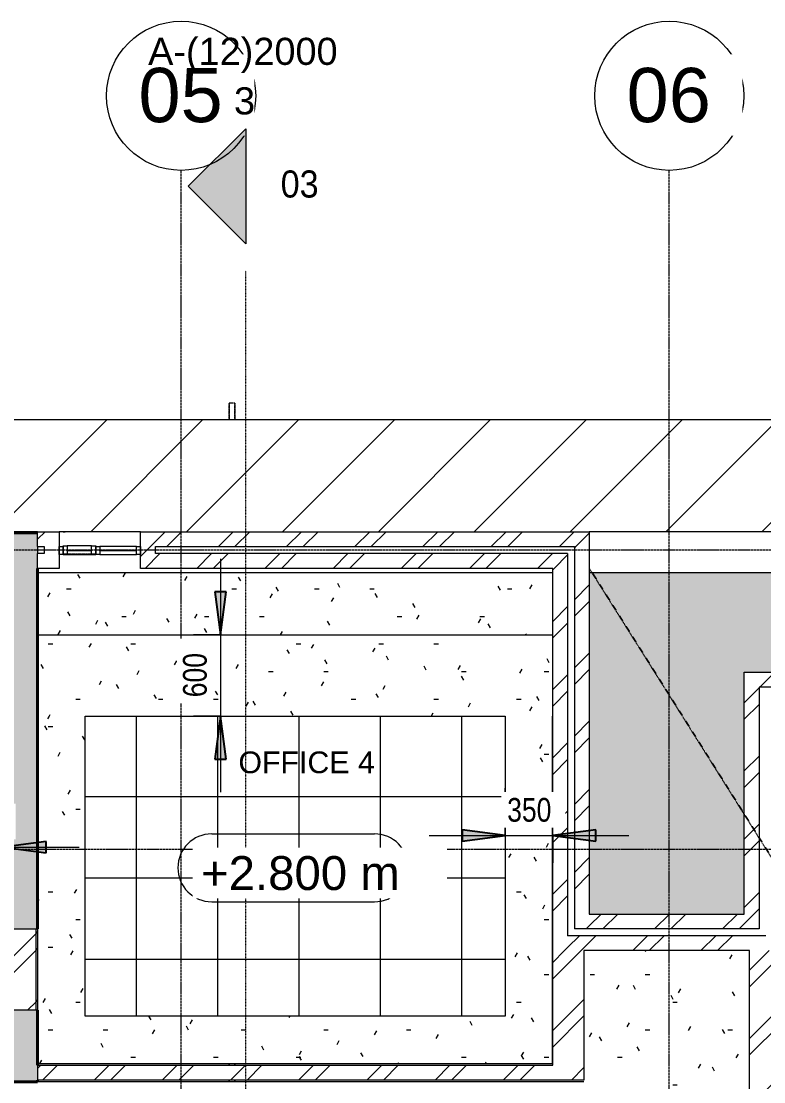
# Model space of a CAD drawing. Header units: millimetres. Extents: x 2814 to 112404, y -27229 to 26301.
# Drawn here: x 50398 to 55875, y -3025 to 4796 of the extents above; entities that cross this region are included whole.
import ezdxf

# ---------------------------------------------------------------- set-up
doc = ezdxf.new("R2010")
doc.units = ezdxf.units.MM
for name, pattern in [('1000 Dashed', [2, 1, -1]), ('Dash', [6.35, 3.175, -3.175]), ('Dash 1_5mm', [3, 1.5, -1.5]), ('Grid Line', [22.225, 12.7, -3.175, 3.175, -3.175])]:
    doc.linetypes.add(name, pattern=pattern)
for name, color, linetype, lineweight in [('A-ANNO-DIMS', 211, 'Continuous', 5), ('A-ANNO-DIMS-100', 211, 'Continuous', 5), ('A-AREA-IDEN', 2, 'Continuous', 5), ('A-CLNG', 13, 'Continuous', 9), ('A-CLNG-PATT', 13, 'Continuous', 9), ('A-DETL', 90, 'Continuous', 5), ('A-FLOR-PATT', 8, 'Continuous', 9), ('A-GLAZ', 151, 'Continuous', 5), ('A-GLAZ-HDLN', 1, 'Dash', 9), ('A-WALL', 113, 'Continuous', 9), ('A-WALL-PATT', 111, 'Continuous', 9), ('G-ANNO-DIMS', 111, 'Continuous', 5), ('G-ANNO-SYMB', 111, 'Continuous', 5), ('G-ANNO-TEXT', 231, 'Continuous', 5), ('I-WALL', 2, 'Continuous', 9), ('S-BEAM', 12, 'Continuous', 5), ('S-GRID', 1, 'Continuous', 5), ('S-GRID-IDEN', 1, 'Continuous', 5)]:
    doc.layers.add(name, color=color, linetype=linetype, lineweight=lineweight)
doc.styles.add('Arial_2', font='arial.ttf', dxfattribs={"height": 400})
doc.styles.add('Arial_4', font='arial.ttf', dxfattribs={"height": 200})
doc.styles.add('Arial_5', font='arial.ttf', dxfattribs={"height": 250})
doc.styles.add('Arial_6', font='arial.ttf', dxfattribs={"height": 160})
doc.styles.add('Arial_7', font='arial.ttf', dxfattribs={"width": 0.9, "height": 200})
doc.styles.add('Arial_8', font='arial.ttf', dxfattribs={"width": 0.8, "height": 175})
doc.dimstyles.new('SVA_Arc_Length-1_8mm_BLUE_Arrow', dxfattribs={"dimscale": 304.8, "dimtxt": 178.545395, "dimasz": 1.041667, "dimexe": 0.656168, "dimexo": 0.0625, "dimgap": 0.164042, "dimtad": 1, "dimdec": 0, "dimrnd": 5, "dimzin": 0, "dimdsep": 46, "dimtxsty": 'Arial_8', "dimsah": 1, "dimcen": 0.09, "dimdle": 0.459318, "dimazin": 0, "dimtfac": 1, "dimtdec": 4, "dimtix": 1, "dimtmove": 0, "dimatfit": 3, "dimfxl": 1.148294, "dimfxlon": 1, "dimtvp": 1, "dimtfill": 1, "dimtolj": 1, "dimtzin": 0, "dimarcsym": 2})
pattern_1 = [(45, (60486, 0), (-251.447, 251.447), []), (45, (60486, 381), (-251.447, 251.447), [])]
pattern_2 = [(0, (60485.99, 0), (812.8, 203.2), [33.528, -576.072, 33.528, -576.072, -3251.2]), (0, (60485.99, 0), (812.8, 203.2), [-1219.2, 33.528, -1185.672, 33.528, -576.072, -1422.4]), (0, (60485.99, 0), (812.8, 203.2), [-3048, 33.528, -372.872, 33.528, -982.472]), (120, (60790.79, 101.6), (-582.3764, 602.3054), [33.528, -576.072, 33.528, -576.072, -3251.2]), (120, (60790.79, 101.6), (-582.3764, 602.3054), [-1219.2, 33.528, -1185.672, 33.528, -576.072, -1422.4]), (120, (60790.79, 101.6), (-582.3764, 602.3054), [-3048, 33.528, -372.872, 33.528, -982.472]), (240, (60892.39, 508), (-230.4236, -805.5054), [33.528, -576.072, 33.528, -576.072, -3251.2]), (240, (60892.39, 508), (-230.4236, -805.5054), [-1219.2, 33.528, -1185.672, 33.528, -576.072, -1422.4]), (240, (60892.39, 508), (-230.4236, -805.5054), [-3048, 33.528, -372.872, 33.528, -982.472])]
pattern_3 = [(0, (0, 0), (812.8, 203.2), [33.528, -576.072, 33.528, -576.072, -3251.2]), (0, (0, 0), (812.8, 203.2), [-1219.2, 33.528, -1185.672, 33.528, -576.072, -1422.4]), (0, (0, 0), (812.8, 203.2), [-3048, 33.528, -372.872, 33.528, -982.472]), (120, (304.8, 101.6), (-582.3764, 602.3054), [33.528, -576.072, 33.528, -576.072, -3251.2]), (120, (304.8, 101.6), (-582.3764, 602.3054), [-1219.2, 33.528, -1185.672, 33.528, -576.072, -1422.4]), (120, (304.8, 101.6), (-582.3764, 602.3054), [-3048, 33.528, -372.872, 33.528, -982.472]), (240, (406.4, 508), (-230.4236, -805.5054), [33.528, -576.072, 33.528, -576.072, -3251.2]), (240, (406.4, 508), (-230.4236, -805.5054), [-1219.2, 33.528, -1185.672, 33.528, -576.072, -1422.4]), (240, (406.4, 508), (-230.4236, -805.5054), [-3048, 33.528, -372.872, 33.528, -982.472])]

# ---------------------------------------------------------------- blocks, each defined once
blk = doc.blocks.new('W-02 900x1660 - 600-1480500-CEILING - GROUND STOREY PLAN')
at = {"layer": 'A-GLAZ'}
for p, q in [((775, 33), (805, 33)), ((775, -27), (775, 33)), ((805, 33), (805, -27)), ((1075, 33), (805, 33)), ((805, 6), (1075, 6)), ((805, 0), (805, 6)), ((1075, 0), (805, 0)), ((1075, 33), (1105, 33)), ((1075, -27), (1075, 33)), ((1075, 6), (1075, 0)), ((1105, 33), (1105, -27)), ((1345, 33), (1105, 33)), ((1105, -30), (1105, 30)), ((1105, 30), (1135, 30)), ((1135, 30), (1135, -30)), ((1315, 30), (1135, 30)), ((1135, 0), (1135, 6)), ((1135, 6), (1315, 6)), ((1315, 0), (1135, 0)), ((1315, -30), (1315, 30)), ((1315, 30), (1345, 30)), ((1315, 6), (1315, 0)), ((1345, 33), (1375, 33)), ((1345, -27), (1345, 33)), ((1345, 30), (1345, -30)), ((1375, 33), (1375, -27)), ((805, -27), (775, -27)), ((805, -27), (1075, -27)), ((1105, -27), (1075, -27)), ((1135, -30), (1105, -30)), ((1135, -30), (1315, -30)), ((1345, -30), (1315, -30)), ((1375, -27), (1345, -27))]:
    blk.add_line(p, q, dxfattribs=at)
at = {"layer": 'A-GLAZ-HDLN'}
for p, q in [((1135, 30), (1345, 30)), ((1105, -135), (1345, -135)), ((1345, -135), (1330, -135))]:
    blk.add_line(p, q, dxfattribs=at)
blk = doc.blocks.new('Timber Truss - Timber Truss-1376232-CEILING - GROUND STOREY PLAN')
at = {"layer": 'S-BEAM', "linetype": 'Dash'}
for p, q in [((-6570, 0), (-6570, -40)), ((-6570, 0), (-6570, -40)), ((-6570, 0), (-6449, 0)), ((-6449, 0), (-6570, 0)), ((-1699.4, 0), (-1687, 0)), ((-1687, 0), (-1699.4, 0)), ((-1687, 0), (-1699.4, 0)), ((-1699.4, 0), (-1687, 0)), ((-1687, 0), (-1699.4, 0)), ((-1699.4, 0), (-1687, 0)), ((-1577, 0), (-1564.8, 0)), ((-1564.8, 0), (-1577, 0)), ((-1564.8, 0), (-1577, 0)), ((-1577, 0), (-1564.8, 0)), ((-1564.8, 0), (-1577, 0)), ((-1577, 0), (-1564.8, 0)), ((-6449, -40), (-6570, -40)), ((-6570, -40), (-6449, -40)), ((-1687, -40), (-1699.4, -40)), ((-1699.4, -40), (-1687, -40)), ((-1699.4, -40), (-1687, -40)), ((-1687, -40), (-1699.4, -40)), ((-1687, -40), (-1699.4, -40)), ((-1699.4, -40), (-1687, -40)), ((-1564.8, -40), (-1577, -40)), ((-1577, -40), (-1564.8, -40)), ((-1577, -40), (-1564.8, -40)), ((-1564.8, -40), (-1577, -40)), ((-1564.8, -40), (-1577, -40)), ((-1577, -40), (-1564.8, -40))]:
    blk.add_line(p, q, dxfattribs=at)
blk = doc.blocks.new('Ceilings 11 - Ceilings 2-1447459-CEILING - GROUND STOREY PLAN')
at = {"layer": 'A-CLNG-PATT'}
h = blk.add_hatch(dxfattribs=at)
h.set_pattern_fill('FP_22', color=252, style=0, pattern_type=2)
h.set_pattern_definition(pattern_3)
h.paths.add_polyline_path([(-6168.5, -2890.2), (-6168.5, -328.7), (-6518.5, -328.7), (-6518.5, -2540.2), (-9617.3, -2540.2), (-9617.3, -328.7), (-9966.6, -328.7), (-9966.6, -2890.2), (-7192.4, -2890.2)])
at = {"layer": 'A-CLNG'}
for p, q in [((-9617.3, -2540.2), (-9617.3, -328.7)), ((-6518.5, -328.7), (-6518.5, -2540.2)), ((-6168.5, -2890.2), (-6168.5, -328.7)), ((-6518.5, -2540.2), (-9617.3, -2540.2)), ((-9966.6, -2890.2), (-6168.5, -2890.2))]:
    blk.add_line(p, q, dxfattribs=at)
blk = doc.blocks.new('Ceilings 12 - Ceilings 2-1452586-CEILING - GROUND STOREY PLAN')
at = {"layer": 'A-CLNG-PATT'}
h = blk.add_hatch(dxfattribs=at)
h.set_pattern_fill('FP_23', color=252, style=0, pattern_type=2)
h.set_pattern_definition(pattern_3)
h.paths.add_polyline_path([(-6168.1, -328.7), (-6168.1, 271.3), (-9966.6, 271.3), (-9966.6, -328.7), (-6168.5, -328.7)])
h.paths.add_polyline_path([(-10571.8, -328.7), (-10220.6, -328.5), (-10220.6, 271.3), (-14363.6, 271.3), (-14363.6, -328.7), (-14351.3, -328.7), (-14351.3, -325.1), (-14001.3, -325.1), (-14001.3, -328.7), (-11407, -328.7)])
at = {"layer": 'A-CLNG'}
for p, q in [((-14363.6, 271.3), (-10220.6, 271.3)), ((-9966.6, 271.3), (-6168.1, 271.3)), ((-14363.6, -328.7), (-14351.3, -328.7)), ((-14001.3, -328.7), (-10571.8, -328.7)), ((-10221.8, -328.7), (-10220.6, -328.7)), ((-9617.3, -328.7), (-6518.5, -328.7)), ((-6168.5, -328.7), (-6168.1, -328.7))]:
    blk.add_line(p, q, dxfattribs=at)
blk = doc.blocks.new('Grid - M_Grid Head - Circle-13408-CEILING - GROUND STOREY PLAN')
at = {"layer": 'S-GRID-IDEN'}
blk.add_circle((0, 0), 5.5, dxfattribs=at)
blk = doc.blocks.new('Section - SVA_Section Head - Tri Solid-15386-CEILING - GROUND STOREY PLAN')
at = {"layer": 'G-ANNO-SYMB'}
blk.add_hatch(color=256, dxfattribs=at).paths.add_polyline_path([(-10.48, 0), (-6.238, 4.243), (-1.995, 0)])
for p, q in [((-6.238, 4.243), (-10.48, 0)), ((-1.995, 0), (-6.238, 4.243)), ((-10.48, 0), (-1.995, 0))]:
    blk.add_line(p, q, dxfattribs=at)
blk = doc.blocks.new('Spot Elevations - SVA_Spot Elevation - plan FFL-52297-CEILING - GROUND STOREY PLAN')
at = {"layer": 'G-ANNO-DIMS'}
for p, q in [((-0.5, 5), (11.5, 5)), ((-0.5, 0), (11.5, 0))]:
    blk.add_line(p, q, dxfattribs=at)
for centre, start, end in [((-0.5, 2.5), 90, 270), ((11.5, 2.5), 270, 90)]:
    blk.add_arc(centre, 2.5, start, end, dxfattribs=at)
blk = doc.blocks.new('DIMBLOCK34-CEILING - GROUND STOREY PLAN')
at = {"layer": 'A-ANNO-DIMS-100', "lineweight": 25}
for points in [[(51868.5, 271.3), (51910.3, 588.8), (51826.7, 588.8)], [(51868.5, -328.7), (51826.7, -646.2), (51910.3, -646.2)]]:
    blk.add_hatch(color=256, dxfattribs=at).paths.add_polyline_path(points)
at = {"layer": 'A-ANNO-DIMS-100'}
for p, q in [((51868.5, 831.6), (51868.5, -888.9)), ((51868.5, 271.3), (51668.5, 271.3)), ((51868.5, 271.3), (52218.5, 271.3)), ((51868.5, -328.7), (51668.5, -328.7)), ((51868.5, -328.7), (52218.5, -328.7))]:
    blk.add_line(p, q, dxfattribs=at)
at = {"layer": 'A-ANNO-DIMS-100', "lineweight": 25}
for p, q in [((51910.3, 588.8), (51826.7, 588.8)), ((51826.7, 588.8), (51868.5, 271.3)), ((51868.5, 271.3), (51910.3, 588.8)), ((51868.5, -328.7), (51826.7, -646.2)), ((51910.3, -646.2), (51868.5, -328.7)), ((51826.7, -646.2), (51910.3, -646.2))]:
    blk.add_line(p, q, dxfattribs=at)
at = {"layer": 'A-ANNO-DIMS-100', "color": 0, "insert": (51591.3, -189.4), "char_height": 175, "width": 385.658, "attachment_point": 1, "rotation": 90, "line_spacing_factor": 0.941778, "style": 'Arial_8', "bg_fill": 3, "box_fill_scale": 1.25, "bg_fill_color": 256, "bg_fill_true_color": 13158600, "bg_fill_transparency": 0}
blk.add_mtext('600', dxfattribs=at)
blk = doc.blocks.new('DIMBLOCK36-CEILING - GROUND STOREY PLAN')
at = {"layer": 'A-ANNO-DIMS-100', "lineweight": 25}
for points in [[(49914.2, -1295.1), (49596.7, -1253.3), (49596.7, -1336.8)], [(50265.4, -1295.1), (50582.9, -1336.8), (50582.9, -1253.3)]]:
    blk.add_hatch(color=256, dxfattribs=at).paths.add_polyline_path(points)
at = {"layer": 'A-ANNO-DIMS-100'}
for p, q in [((49914.2, -1295.1), (49914.2, -945.1)), ((50265.4, -1295.1), (50265.4, -945.1)), ((49354, -1295.1), (50825.7, -1295.1)), ((49914.2, -1295.1), (49914.2, -1495.1)), ((50265.4, -1295.1), (50265.4, -1495.1))]:
    blk.add_line(p, q, dxfattribs=at)
at = {"layer": 'A-ANNO-DIMS-100', "lineweight": 25}
for p, q in [((49914.2, -1295.1), (49596.7, -1253.3)), ((49596.7, -1253.3), (49596.7, -1336.8)), ((49596.7, -1336.8), (49914.2, -1295.1)), ((50582.9, -1253.3), (50265.4, -1295.1)), ((50265.4, -1295.1), (50582.9, -1336.8)), ((50582.9, -1336.8), (50582.9, -1253.3))]:
    blk.add_line(p, q, dxfattribs=at)
at = {"layer": 'A-ANNO-DIMS-100', "color": 0, "insert": (49929.1, -1017.9), "char_height": 175, "width": 385.658, "attachment_point": 1, "line_spacing_factor": 0.941778, "style": 'Arial_8', "bg_fill": 3, "box_fill_scale": 1.25, "bg_fill_color": 256, "bg_fill_true_color": 13158600, "bg_fill_transparency": 0}
blk.add_mtext('350', dxfattribs=at)
blk = doc.blocks.new('DIMBLOCK37-CEILING - GROUND STOREY PLAN')
at = {"layer": 'A-ANNO-DIMS-100', "lineweight": 25}
for points in [[(53967.5, -1209.2), (53650, -1167.4), (53650, -1251)], [(54317.9, -1209.2), (54635.4, -1251), (54635.4, -1167.4)]]:
    blk.add_hatch(color=256, dxfattribs=at).paths.add_polyline_path(points)
at = {"layer": 'A-ANNO-DIMS-100'}
for p, q in [((53967.5, -1209.2), (53967.5, -859.2)), ((54317.9, -1209.2), (54317.9, -859.2)), ((53407.3, -1209.2), (54878.2, -1209.2)), ((53967.5, -1209.2), (53967.5, -1409.2)), ((54317.9, -1209.2), (54317.9, -1409.2))]:
    blk.add_line(p, q, dxfattribs=at)
at = {"layer": 'A-ANNO-DIMS-100', "lineweight": 25}
for p, q in [((53967.5, -1209.2), (53650, -1167.4)), ((53650, -1167.4), (53650, -1251)), ((54635.4, -1167.4), (54317.9, -1209.2)), ((54635.4, -1251), (54635.4, -1167.4)), ((53650, -1251), (53967.5, -1209.2)), ((54317.9, -1209.2), (54635.4, -1251))]:
    blk.add_line(p, q, dxfattribs=at)
at = {"layer": 'A-ANNO-DIMS-100', "color": 0, "insert": (53982, -932), "char_height": 175, "width": 385.658, "attachment_point": 1, "line_spacing_factor": 0.941778, "style": 'Arial_8', "bg_fill": 3, "box_fill_scale": 1.25, "bg_fill_color": 256, "bg_fill_true_color": 13158600, "bg_fill_transparency": 0}
blk.add_mtext('350', dxfattribs=at)

msp = doc.modelspace()

# ---------------------------------------------------------------- hatches: boundary and pattern name
at = {"layer": 'A-CLNG-PATT'}
h = msp.add_hatch(dxfattribs=at)
h.set_pattern_fill('FP_3', color=256, style=0, pattern_type=2)
h.set_pattern_definition([(45, (60486, 0), (-353.5534, 353.5534), [])])
h.paths.add_polyline_path([(44790.4, -23033.8), (44790.4, -11058.7), (47939.9, -11058.7), (47939.9, -10259.8), (48014.9, -10259.8), (48014.9, -11058.7), (58739.9, -11058.7), (58739.9, -10285.7), (58814.9, -10285.7), (58814.9, -11058.7), (60960.4, -11058.7), (60960.4, -6077.3), (60112.4, -6077.3), (60112.4, -10210.7), (43962.4, -10210.7), (43962.4, -13525.7), (44214.4, -13525.7), (44214.4, -13825.7), (43962.4, -13825.7), (43962.4, -18319.7), (44214.4, -18319.7), (44214.4, -18619.7), (43962.4, -18619.7), (43962.4, -22210.7), (30225.4, -22210.7), (30225.4, 1031.3), (58747.4, 1031.3), (58747.4, 1859.3), (48014.9, 1859.3), (48014.9, 1090.1), (47939.9, 1090.1), (47939.9, 1859.3), (38414.9, 1859.3), (38414.9, 1105.1), (38339.9, 1105.1), (38339.9, 1859.3), (29377.4, 1859.3), (29377.4, -1265.5), (30175.4, -1265.5), (30175.4, -1340.5), (29377.4, -1340.5), (29377.4, -7635.5), (30175.4, -7635.5), (30175.4, -7710.5), (29377.4, -7710.5), (29377.4, -7729.7), (30205.4, -7729.7), (30205.4, -7802.7), (29377.4, -7802.7), (29377.4, -20829.5), (30175.4, -20829.5), (30175.4, -20904.5), (29377.4, -20904.5), (29377.4, -23033.8), (33312.4, -23033.8), (33312.4, -22259.8), (33387.4, -22259.8), (33387.4, -23033.8), (43123.9, -23033.8), (43123.9, -22259.8), (43198.9, -22259.8), (43198.9, -23033.8)])
h.paths.add_polyline_path([(32511.4, -21910.7), (32511.4, -18625.7), (32259.4, -18625.7), (32259.4, -18325.7), (32511.4, -18325.7), (32511.4, -13825.7), (32239.4, -13825.7), (32239.4, -13525.7), (32511.4, -13525.7), (32511.4, -11425.7), (32259.4, -11425.7), (32259.4, -11125.7), (32511.4, -11125.7), (32511.4, -7825.7), (30525.4, -7825.7), (30525.4, -21910.7), (32220.9, -21910.7)])
h.paths.add_polyline_path([(53293.6, -9910.7), (59812.4, -9910.7), (59812.4, -7802.7), (43962.4, -7802.7), (43962.4, -9910.7), (51677.4, -9910.7)])
h.paths.add_polyline_path([(60189.7, -5943.3), (60960.4, -5943.3), (60960.4, -5938.8), (60950.9, -5937.9), (60949.7, -5937.9), (60946.4, -5939.8), (60936.8, -5939.8), (60940.3, -5929.2), (60950.9, -5924.8), (60960.4, -5924.8), (60960.4, 1859.3), (58822.4, 1859.3), (58822.4, 1031.3), (60112.4, 1031.3), (60112.4, -5943.3), (60142.2, -5943.3)])
h.paths.add_polyline_path([(38192.7, -1184.7), (38233.4, -1184.7), (38233.4, 731.3), (30525.4, 731.3), (30525.4, -1184.7), (36435.4, -1184.7)])
h = msp.add_hatch(dxfattribs=at)
h.set_pattern_fill('FP_22', color=256, style=0, pattern_type=2)
h.set_pattern_definition(pattern_2)
h.paths.add_polyline_path([(50264.2, 271.3), (50265.4, 271.3), (50265.4, 731.3), (46122.4, 731.3), (46122.4, 271.3), (50132.7, 271.3)])
h.paths.add_polyline_path([(54317.9, 271.3), (54317.5, 731.3), (50519.4, 731.3), (50519.4, 271.3), (54317.5, 271.3)])
h.paths.add_polyline_path([(38487.4, 271.3), (46012.4, 271.3), (46012.4, 731.3), (38487.4, 731.3)])
h = msp.add_hatch(dxfattribs=at)
h.set_pattern_fill('FP_29', color=256, style=0, pattern_type=2)
h.set_pattern_definition([(180, (52447.4, -1521.85), (7e-14, 600), []), (90, (52447.4, -1521.85), (600, -4e-14), [])])
h.paths.add_polyline_path([(50868.6, -2540.2), (53967.5, -2540.2), (53967.5, -328.7), (50868.6, -328.7), (50868.6, -2378.6)])
h = msp.add_hatch(dxfattribs=at)
h.set_pattern_fill('FP_22', color=252, style=0, pattern_type=2)
h.set_pattern_definition(pattern_2)
h.paths.add_polyline_path([(55769.9, -5106.7), (55769.9, -2057.7), (54547.9, -2057.7), (54547.7, -4069.5), (50089.4, -4069.7), (50089.4, -5106.7), (51327.9, -5106.7), (51327.9, -4069.7), (51437.9, -4069.7), (51437.9, -5106.7), (53701.9, -5106.7)])
at = {"layer": 'A-FLOR-PATT', "lineweight": 5}
h = msp.add_hatch(dxfattribs=at)
h.set_pattern_fill('FP_17', color=135, style=0, pattern_type=2)
h.set_pattern_definition([(50, (60486, 0), (364.368, -31.878), [38.1, -419.1]), (355, (60486, 0), (-70.486, 382.113), [30.48, -335.28]), (100.451, (60516.35, -2.66), (293.885, 350.233), [32.38, -356.18]), (46.184, (60486, 101.6), (542.158, -84.086), [57.15, -628.65]), (96.636, (60531.17, 94.6), (474.805, 494.855), [48.57, -534.27]), (351.184, (60486, 101.6), (474.81, 494.85), [45.72, -502.92]), (21, (60536.8, 76.2), (303.2285, -204.53), [38.1, -419.1]), (326, (60536.8, 76.2), (123.604, 368.376), [30.48, -335.28]), (71.451, (60562.06, 59.16), (426.834, 163.843), [32.38, -356.18]), (37.5, (60485.99, 0), (6.1766, 169.1102), [3.353, -327.863, 3.353, -337.007, -336.55]), (37.5, (60485.99, 0), (6.1766, 169.1102), [-671.576, 3.353, -333.197]), (7.5, (60485.99, 0), (133.639, 200.3615), [3.353, -190.703, 3.353, -320.243, -128.27]), (7.5, (60485.99, 0), (133.639, 200.3615), [-517.652, 3.353, -124.917]), (327.5, (60372.7, 0), (271.1818, -11.4584), [3.353, -123.647, 3.353, -392.887, -525.78]), (327.5, (60372.7, 0), (271.1818, -11.4584), [-523.24, 3.353, -522.427]), (317.5, (60321.9, 0), (296.2585, 50.853), [3.353, -161.747, 3.353, -259.791, -373.38]), (317.5, (60321.9, 0), (296.2585, 50.853), [-428.244, 3.353, -370.027])])
h.paths.add_polyline_path([(59615.3, -7532.7), (59812.4, -7532.7), (59812.4, -3916.7), (55999.9, -3916.7), (55999.9, -7532.7), (57508.1, -7532.7)])
h.paths.add_polyline_path([(56021.2, -3806.7), (59812.4, -3806.7), (59812.4, -1996.1), (59798.9, -1925.4), (59779, -1837.1), (59766.9, -1790.9), (59732.3, -1677.9), (59716.9, -1634.5), (59675.1, -1527.7), (59661.4, -1496.7), (59603.1, -1375.4), (59526.1, -1241.6), (59437, -1110.8), (59336.5, -985.6), (59226.5, -868.5), (59104.3, -757.6), (58981.1, -661.8), (58847.1, -573.3), (58706.6, -495.5), (58560.5, -428.9), (58409.6, -373.8), (58254.9, -330.6), (58097.4, -299.6), (57937.9, -280.9), (57777.4, -274.7), (55999.9, -274.7), (55999.9, -3806.7)])
h.paths.add_polyline_path([(55729.9, -1787.7), (55729.9, -4.7), (57777.4, -4.7), (57942, -10.5), (58105.8, -27.9), (58268, -56.8), (58427.7, -97), (58584.2, -148.5), (58736.6, -210.8), (58884.3, -283.7), (59026.5, -366.8), (59162.5, -459.8), (59295.5, -565.7), (59413.1, -673.3), (59526.5, -792.7), (59631.2, -919.9), (59726.6, -1054.1), (59753.8, -1098.6), (59754.9, -1098), (59790.4, -1156.7), (59812.4, -1192.5), (59812.4, 731.3), (54587.9, 731.3), (54587.9, -1787.7), (55635.5, -1787.7)])
at = {"layer": 'A-WALL-PATT'}
h = msp.add_hatch(color=9, dxfattribs=at)
h.paths.add_polyline_path([(50519.4, -3024.7), (50519.4, -2497.7), (50265.4, -2497.7), (50265.4, -3024.7)])
h.paths.add_polyline_path([(50507.4, -1897.7), (50519.4, -1897.7), (50519.4, 1023.3), (50265.4, 1023.3), (50265.4, -1897.7), (50277.4, -1897.7)])
at = {"layer": 'A-WALL-PATT', "lineweight": 5}
h = msp.add_hatch(dxfattribs=at)
h.set_pattern_fill('FP_4', color=256, style=0, pattern_type=2)
h.set_pattern_definition(pattern_1)
h.paths.add_polyline_path([(51277.4, 896.3), (51387.4, 896.3), (51387.4, 921.3), (54587.9, 921.3), (54587.9, 1031.3), (51277.4, 1031.3)])
h.paths.add_polyline_path([(50659.5, 896.3), (50677.4, 896.3), (50677.4, 1031.3), (50519.4, 1031.3), (50519.4, 921.3), (50567.4, 921.3), (50567.4, 896.3)])
h = msp.add_hatch(dxfattribs=at)
h.set_pattern_fill('FP_4', color=256, style=0, pattern_type=2)
h.set_pattern_definition(pattern_1)
h.paths.add_polyline_path([(54347.2, 761.3), (54427.9, 761.3), (54427.9, 871.3), (51387.4, 871.3), (51387.4, 896.3), (51277.4, 896.3), (51277.4, 761.3), (54317.9, 761.3)])
h.paths.add_polyline_path([(50677.4, 761.3), (50677.4, 896.3), (50567.4, 896.3), (50567.4, 871.3), (50519.4, 871.3), (50519.4, 761.3), (50659.5, 761.3)])
h = msp.add_hatch(dxfattribs=at)
h.set_pattern_fill('FP_4', color=256, style=0, pattern_type=2)
h.set_pattern_definition(pattern_1)
h.paths.add_polyline_path([(54477.9, -1897.7), (54587.9, -1897.7), (54587.9, 921.3), (54477.9, 921.3), (54477.9, -565.7)])
h = msp.add_hatch(dxfattribs=at)
h.set_pattern_fill('FP_4', color=256, style=0, pattern_type=2)
h.set_pattern_definition(pattern_1)
h.paths.add_polyline_path([(54427.9, -2057.7), (54427.9, 761.3), (54317.9, 761.3), (54317.9, -2057.7)])
h = msp.add_hatch(dxfattribs=at)
h.set_pattern_fill('FP_4', color=256, style=0, pattern_type=2)
h.set_pattern_definition(pattern_1)
h.paths.add_polyline_path([(55729.9, -1897.7), (55839.9, -1897.7), (55839.9, -4.7), (55729.9, -4.7), (55729.9, -1787.7)])
h = msp.add_hatch(dxfattribs=at)
h.set_pattern_fill('FP_4', color=256, style=0, pattern_type=2)
h.set_pattern_definition(pattern_1)
h.paths.add_polyline_path([(57777.4, -114.7), (57777.4, -4.7), (55839.9, -4.7), (55839.9, -114.7), (57508.1, -114.7)])
h = msp.add_hatch(dxfattribs=at)
h.set_pattern_fill('FP_4', color=256, style=0, pattern_type=2)
h.set_pattern_definition(pattern_1)
h.paths.add_polyline_path([(55729.9, -1897.7), (55729.9, -1787.7), (54587.9, -1787.7), (54587.9, -1897.7), (55400.8, -1897.7)])
h = msp.add_hatch(dxfattribs=at)
h.set_pattern_fill('FP_4', color=256, style=0, pattern_type=2)
h.set_pattern_definition(pattern_1)
h.paths.add_polyline_path([(50507.4, -2497.7), (50507.4, -1897.7), (50277.4, -1897.7), (50277.4, -2497.7)])
h = msp.add_hatch(dxfattribs=at)
h.set_pattern_fill('FP_4', color=256, style=0, pattern_type=2)
h.set_pattern_definition(pattern_1)
h.paths.add_polyline_path([(50519.4, -2497.7), (50519.4, -1897.7), (50507.4, -1897.7), (50507.4, -2497.7)])
h = msp.add_hatch(dxfattribs=at)
h.set_pattern_fill('FP_4', color=256, style=0, pattern_type=2)
h.set_pattern_definition(pattern_1)
h.paths.add_polyline_path([(55769.9, -2057.7), (55889.9, -2057.7), (55889.9, -1947.7), (54427.9, -1947.7), (54427.9, -2057.7), (55729.9, -2057.7)])
h = msp.add_hatch(dxfattribs=at)
h.set_pattern_fill('FP_4', color=256, style=0, pattern_type=2)
h.set_pattern_definition(pattern_1)
h.paths.add_polyline_path([(54547.9, -3012.7), (54547.9, -2057.7), (54317.9, -2057.7), (54317.9, -3012.7)])
h = msp.add_hatch(dxfattribs=at)
h.set_pattern_fill('FP_4', color=256, style=0, pattern_type=2)
h.set_pattern_definition(pattern_1)
h.paths.add_polyline_path([(55999.9, -7532.7), (55999.9, -2057.7), (55769.9, -2057.7), (55769.9, -7532.7)])
h = msp.add_hatch(dxfattribs=at)
h.set_pattern_fill('FP_4', color=256, style=0, pattern_type=2)
h.set_pattern_definition(pattern_1)
h.paths.add_polyline_path([(54317.9, -3012.7), (54317.9, -2902.7), (50519.4, -2902.7), (50519.4, -3012.7), (53293.6, -3012.7)])

# ---------------------------------------------------------------- linework, layer by layer
at = {"layer": 'A-CLNG'}
for p, q in [((48014.9, 1859.3), (58747.4, 1859.3)), ((54547.7, -3024.9), (46000.4, -3024.9))]:
    msp.add_line(p, q, dxfattribs=at)
at = {"layer": 'A-DETL', "linetype": 'Dash 1_5mm', "lineweight": 25}
msp.add_line((54587.9, 761.3), (59812.4, -7532.7), dxfattribs=at)
at = {"layer": 'A-WALL', "lineweight": 18}
for p, q in [((50519.4, 1023.3), (50519.4, 1031.3)), ((50519.4, 1031.3), (50677.4, 1031.3)), ((50677.4, 1031.3), (50677.4, 761.3)), ((51277.4, 761.3), (51277.4, 1031.3)), ((51277.4, 1031.3), (54587.9, 1031.3)), ((54587.9, 1031.3), (54587.9, -1787.7)), ((50677.4, 761.3), (50519.4, 761.3)), ((54317.9, 761.3), (51277.4, 761.3)), ((54317.9, -2902.7), (54317.9, 761.3)), ((55729.9, -4.7), (57777.4, -4.7)), ((55729.9, -1787.7), (55729.9, -4.7)), ((54587.9, -1787.7), (55729.9, -1787.7)), ((55769.9, -2057.7), (54547.9, -2057.7)), ((54547.9, -2057.7), (54547.9, -3012.7)), ((55769.9, -5106.7), (55769.9, -2057.7)), ((50519.4, -2902.7), (54317.9, -2902.7)), ((54547.9, -3012.7), (50519.4, -3012.7))]:
    msp.add_line(p, q, dxfattribs=at)
at = {"layer": 'A-WALL'}
for p, q in [((50519.4, 921.3), (50519.4, 1023.3)), ((50519.4, 921.3), (50567.4, 921.3)), ((50519.4, 761.3), (50519.4, 871.3)), ((50567.4, 871.3), (50519.4, 871.3)), ((50567.4, 921.3), (50567.4, 871.3)), ((51387.4, 921.3), (54477.9, 921.3)), ((51387.4, 871.3), (51387.4, 921.3)), ((54427.9, 871.3), (51387.4, 871.3)), ((54427.9, 871.3), (54427.9, -1947.7)), ((54477.9, 921.3), (54477.9, -1897.7)), ((57777.4, -114.7), (55839.9, -114.7)), ((55839.9, -114.7), (55839.9, -1897.7)), ((50507.4, -2497.7), (50507.4, -1897.7)), ((55889.9, -1947.7), (54427.9, -1947.7)), ((55839.9, -1897.7), (54477.9, -1897.7))]:
    msp.add_line(p, q, dxfattribs=at)
at = {"layer": 'A-WALL', "color": 55}
for p, q in [((50519.4, 921.3), (50519.4, 871.3)), ((50519.4, -2902.7), (50519.4, -3012.7))]:
    msp.add_line(p, q, dxfattribs=at)
at = {"layer": 'G-ANNO-SYMB', "linetype": '1000 Dashed'}
msp.add_line((52053.8, -12123.8), (52053.8, 2955.1), dxfattribs=at)
at = {"layer": 'I-WALL'}
for p, q in [((50519.4, 1031.3), (36460.4, 1031.3)), ((51277.4, 1031.3), (50677.4, 1031.3)), ((58662.4, 1031.3), (54587.9, 1031.3)), ((50519.3, 731.3), (54317.9, 731.3)), ((54587.9, 731.3), (58662.4, 731.3)), ((50265.4, -1897.7), (50519.4, -1897.7)), ((50519.4, -2497.7), (50265.4, -2497.7))]:
    msp.add_line(p, q, dxfattribs=at)
at = {"layer": 'I-WALL', "color": 8, "lineweight": 40}
for p, q in [((47677.4, 1023.3), (50519.4, 1023.3)), ((50519.4, 761.3), (50519.4, -1897.7)), ((50519.4, -2497.7), (50519.4, -2902.7)), ((50519.4, -3024.7), (46000.4, -3024.7)), ((50519.4, -3012.7), (50519.4, -3024.7))]:
    msp.add_line(p, q, dxfattribs=at)
at = {"layer": 'I-WALL', "lineweight": 18}
msp.add_line((50519.4, -1897.7), (50519.4, -2497.7), dxfattribs=at)
at = {"layer": 'S-GRID', "linetype": 'Grid Line'}
for p, q in [((51577.4, -26129), (51577.4, 3695.8)), ((55177.4, -26129), (55177.4, 3695.8)), ((64280.5, 896.3), (25513, 896.3)), ((64280.5, -1311.7), (25513, -1311.7))]:
    msp.add_line(p, q, dxfattribs=at)

# ---------------------------------------------------------------- block references
at = {"layer": 'A-CLNG'}
for name in ['Ceilings 12 - Ceilings 2-1452586-CEILING - GROUND STOREY PLAN', 'Ceilings 11 - Ceilings 2-1447459-CEILING - GROUND STOREY PLAN']:
    msp.add_blockref(name, (60486, 0), dxfattribs=at)
at = {"layer": 'A-GLAZ', "rotation": 180}
msp.add_blockref('W-02 900x1660 - 600-1480500-CEILING - GROUND STOREY PLAN', (52052.4, 896.3), dxfattribs=at)
at = {"layer": 'G-ANNO-DIMS', "xscale": 99.99999999999993, "yscale": 99.99999999999993, "zscale": 99.99999999999993}
msp.add_blockref('Spot Elevations - SVA_Spot Elevation - plan FFL-52297-CEILING - GROUND STOREY PLAN', (51853.6, -1697), dxfattribs=at)
at = {"layer": 'S-BEAM', "linetype": 'Dash', "rotation": 269.9999999999997}
msp.add_blockref('Timber Truss - Timber Truss-1376232-CEILING - GROUND STOREY PLAN', (51972.4, -4589.7), dxfattribs=at)
at = {"layer": 'S-GRID-IDEN', "xscale": 99.99999999999993, "yscale": 99.99999999999993, "zscale": 99.99999999999993}
for p in [(51577.4, 4245.8), (55177.4, 4245.8)]:
    msp.add_blockref('Grid - M_Grid Head - Circle-13408-CEILING - GROUND STOREY PLAN', p, dxfattribs=at)

# ---------------------------------------------------------------- texts
at = {"layer": 'A-AREA-IDEN', "insert": (52000.2, -589.2), "char_height": 160, "width": 1242.616, "attachment_point": 1, "style": 'Arial_6'}
msp.add_mtext('OFFICE 4', dxfattribs=at)
at = {"layer": 'G-ANNO-TEXT', "color": 7, "insert": (52311.8, 3695.5), "char_height": 200, "width": 346.329, "attachment_point": 1, "style": 'Arial_7', "bg_fill": 3, "box_fill_scale": 1.25, "bg_fill_color": 256, "bg_fill_true_color": 13158600, "bg_fill_transparency": 0}
msp.add_mtext('03', dxfattribs=at)

# ---------------------------------------------------------------- next in the draw order: texts
at = {"layer": 'G-ANNO-DIMS', "insert": (51724.1, -1360.7), "char_height": 250, "width": 1750.751, "attachment_point": 1, "line_spacing_factor": 0.941778, "style": 'Arial_5', "bg_fill": 3, "box_fill_scale": 1.25, "bg_fill_color": 256, "bg_fill_true_color": 13158600, "bg_fill_transparency": 0}
msp.add_mtext('+2.800 m', dxfattribs=at)
at = {"layer": 'S-GRID-IDEN', "char_height": 400, "width": 753.586, "attachment_point": 1, "style": 'Arial_2', "bg_fill": 3, "box_fill_scale": 1.25, "bg_fill_color": 256, "bg_fill_true_color": 13158600, "bg_fill_transparency": 0}
for s, insert in [('05', (51262.8, 4451.4)), ('06', (54862.8, 4451.4))]:
    msp.add_mtext(s, dxfattribs=dict(at, insert=insert))

# ---------------------------------------------------------------- next in the draw order: dimensions: what is measured, and where the dimension line sits
at = {"layer": 'A-ANNO-DIMS'}
dim = msp.add_linear_dim(base=(51868.5, -328.7), p1=(52218.5, 271.3), p2=(52218.5, -328.7), angle=90, dimstyle='SVA_Arc_Length-1_8mm_BLUE_Arrow', override={"dimpost": '<>', "dimfxl": 600}, dxfattribs=at)
dim.commit()
dim.dimension.update_dxf_attribs({"geometry": 'DIMBLOCK34-CEILING - GROUND STOREY PLAN', "text_midpoint": (51729.2, -28.7)})
dim = msp.add_linear_dim(base=(50265.4, -1295.1), p1=(49914.2, -945.1), p2=(50265.4, -945.1), dimstyle='SVA_Arc_Length-1_8mm_BLUE_Arrow', override={"dimpost": '<>', "dimfxl": 351.214286}, dxfattribs=at)
dim.commit()
dim.dimension.update_dxf_attribs({"geometry": 'DIMBLOCK36-CEILING - GROUND STOREY PLAN', "text_midpoint": (50089.8, -1155.6)})

# ---------------------------------------------------------------- next in the draw order: block references
at = {"layer": 'G-ANNO-SYMB', "extrusion": (0, 0, -1), "xscale": 99.99999999999993, "yscale": 99.99999999999993, "zscale": 99.99999999999993, "rotation": 270.0000000000002}
msp.add_blockref('Section - SVA_Section Head - Tri Solid-15386-CEILING - GROUND STOREY PLAN', (-52053.8, 2955.1), dxfattribs=at)

# ---------------------------------------------------------------- next in the draw order: texts
at = {"layer": 'G-ANNO-SYMB', "char_height": 200, "attachment_point": 1, "style": 'Arial_4'}
for s, insert, width in [('A-(12)2000', (51334.1, 4673.6), 1723.628), ('3', (51967.4, 4308.3), 192.405)]:
    msp.add_mtext(s, dxfattribs=dict(at, insert=insert, width=width))

# ---------------------------------------------------------------- next in the draw order: dimensions: what is measured, and where the dimension line sits
at = {"layer": 'A-ANNO-DIMS'}
dim = msp.add_linear_dim(base=(54317.9, -1209.2), p1=(53967.5, -859.2), p2=(54317.9, -859.2), dimstyle='SVA_Arc_Length-1_8mm_BLUE_Arrow', override={"dimpost": '<>', "dimfxl": 350.428571}, dxfattribs=at)
dim.commit()
dim.dimension.update_dxf_attribs({"geometry": 'DIMBLOCK37-CEILING - GROUND STOREY PLAN', "text_midpoint": (54142.7, -1069.8)})

doc.saveas('drawing.dxf')
